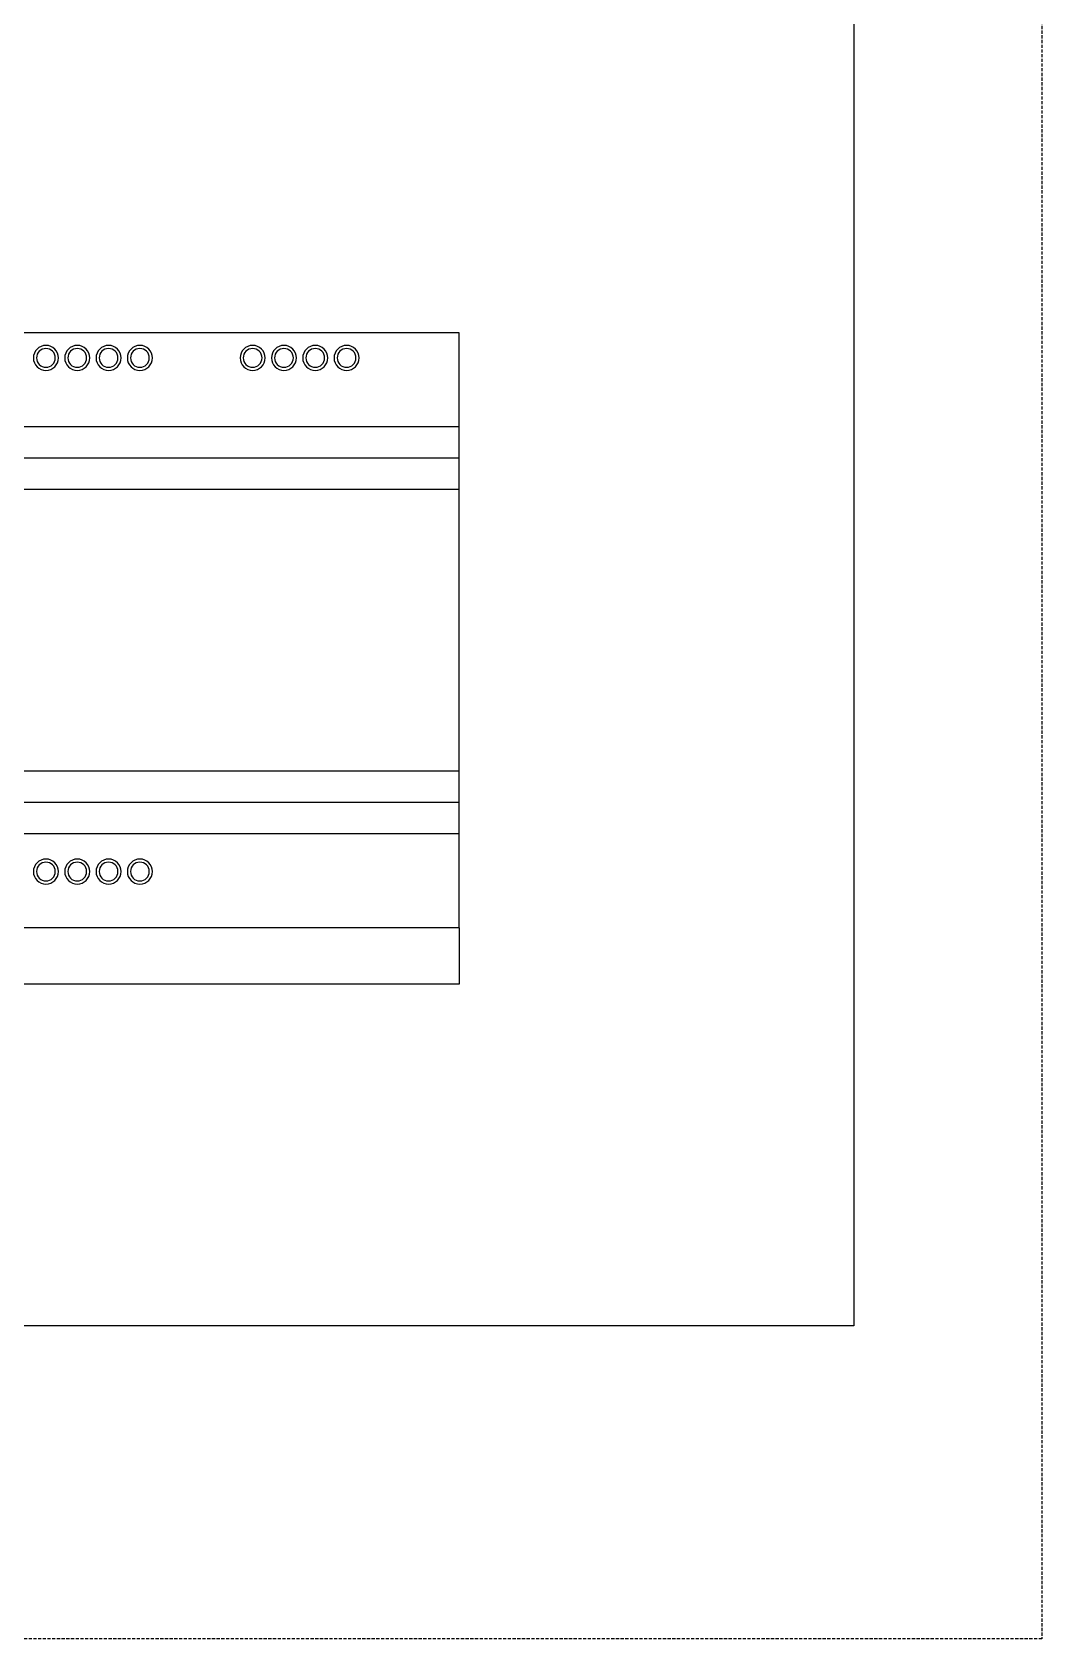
# Model space of a CAD drawing. Extents: x 227222 to 227822, y 288848 to 289848.
# Drawn here: x 227660.6 to 227821.8, y 288848.4 to 289104.9 of the extents above; entities that cross this region are included whole.
import ezdxf

# ---------------------------------------------------------------- set-up
doc = ezdxf.new("R2010")
doc.units = 0
doc.header["$MEASUREMENT"] = 0
doc.linetypes.add('DASHED', pattern=[0.75, 0.5, -0.25])
doc.layers.add('PV-115', color=7, linetype='Continuous')
doc.layers.add('布置图', color=30, linetype='Continuous')

# ---------------------------------------------------------------- blocks, each defined once
blk = doc.blocks.new('Manufacturer光辉PartName智能照明控制模块Series12位ShellFrameLimitingCurrentRemarkPartTypeMinCurrent0MaxCurrent0PolesMinPower0MaxPower0LibType2DelFlgfalseUpdateDate')
at = {"layer": 'PV-115'}
for p, q in [((108, 52), (-108, 52)), ((108, 37), (108, 52)), ((108, 37), (-108, 37)), ((108, 32), (108, 37)), ((108, 32), (-108, 32)), ((108, 27), (108, 32)), ((108, 27), (-108, 27)), ((108, -18), (108, 27)), ((108, -18), (-108, -18)), ((108, -23), (108, -18)), ((108, -23), (-108, -23)), ((108, -28), (108, -23)), ((108, -28), (-108, -28)), ((108, -43), (108, -28)), ((108, -43), (-108, -43)), ((108, -43), (108, -52)), ((108, -52), (-108, -52))]:
    blk.add_line(p, q, dxfattribs=at)
for centre, radius, start, end in [((42, 48), 2, 0, 180), ((42, 48), 1.5, 0, 180), ((47, 48), 2, 0, 180), ((47, 48), 1.5, 0, 180), ((52, 48), 2, 0, 180), ((52, 48), 1.5, 0, 180), ((57, 48), 2, 0, 180), ((57, 48), 1.5, 0, 180), ((75, 48), 2, 0, 180), ((75, 48), 1.5, 0, 180), ((80, 48), 2, 0, 180), ((80, 48), 1.5, 0, 180), ((85, 48), 2, 0, 180), ((85, 48), 1.5, 0, 180), ((90, 48), 2, 0, 180), ((90, 48), 1.5, 0, 180), ((42, 48), 2, 180, 0), ((42, 48), 1.5, 180, 0), ((47, 48), 2, 180, 0), ((47, 48), 1.5, 180, 0), ((52, 48), 2, 180, 0), ((52, 48), 1.5, 180, 0), ((57, 48), 2, 180, 0), ((57, 48), 1.5, 180, 0), ((75, 48), 2, 180, 0), ((75, 48), 1.5, 180, 0), ((80, 48), 2, 180, 0), ((80, 48), 1.5, 180, 0), ((85, 48), 2, 180, 0), ((85, 48), 1.5, 180, 0), ((90, 48), 2, 180, 0), ((90, 48), 1.5, 180, 0), ((42, -34), 2, 0, 180), ((42, -34), 1.5, 0, 180), ((47, -34), 2, 0, 180), ((47, -34), 1.5, 0, 180), ((52, -34), 2, 0, 180), ((52, -34), 1.5, 0, 180), ((57, -34), 2, 0, 180), ((57, -34), 1.5, 0, 180), ((42, -34), 2, 180, 0), ((42, -34), 1.5, 180, 0), ((47, -34), 2, 180, 0), ((47, -34), 1.5, 180, 0), ((52, -34), 2, 180, 0), ((52, -34), 1.5, 180, 0), ((57, -34), 2, 180, 0), ((57, -34), 1.5, 180, 0)]:
    blk.add_arc(centre, radius, start, end, dxfattribs=at)

msp = doc.modelspace()

# ---------------------------------------------------------------- linework, layer by layer
at = {"color": 2}
msp.add_lwpolyline([(227251.79, 289798.38), (227791.79, 289798.38), (227791.79, 288898.38), (227251.79, 288898.38)], close=True, dxfattribs=at)
at = {"layer": '布置图', "linetype": 'DASHED'}
msp.add_lwpolyline([(227221.79, 289848.38), (227821.79, 289848.38), (227821.79, 288848.38), (227221.79, 288848.38)], close=True, dxfattribs=at)

# ---------------------------------------------------------------- block references
msp.add_blockref('Manufacturer光辉PartName智能照明控制模块Series12位ShellFrameLimitingCurrentRemarkPartTypeMinCurrent0MaxCurrent0PolesMinPower0MaxPower0LibType2DelFlgfalseUpdateDate', (227620.79, 289004.88))

doc.saveas('drawing.dxf')
